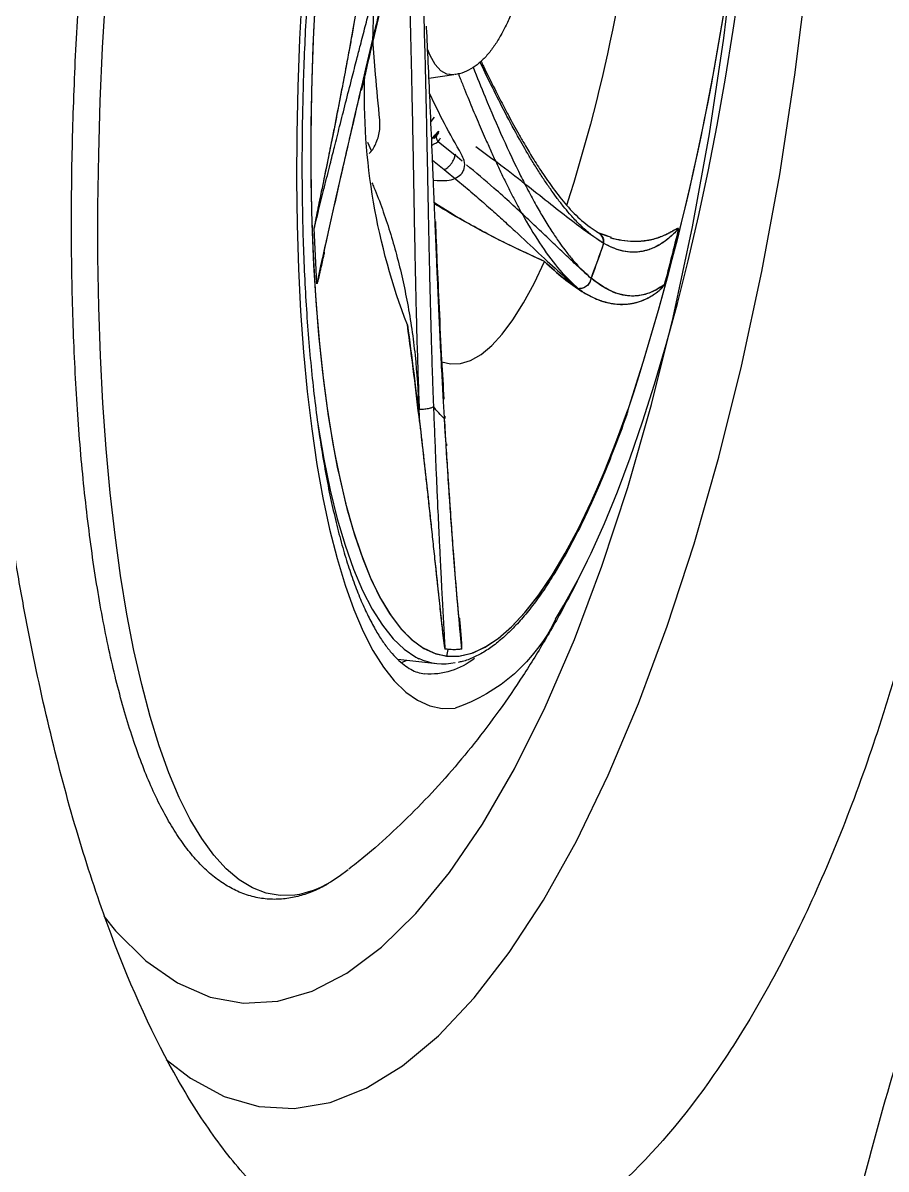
# Model space of a CAD drawing. Header units: inches. Extents: x 0 to 84, y -22 to 124.
# Drawn here: x 8.217 to 9.706, y 21.744 to 23.721 of the extents above; entities that cross this region are included whole.
import ezdxf

# ---------------------------------------------------------------- set-up
doc = ezdxf.new("R2010")
doc.units = ezdxf.units.IN
doc.header["$MEASUREMENT"] = 0
doc.layers.add('1', color=4, linetype='Continuous')
doc.layers.add('EXPORT', color=7, linetype='Continuous')
doc.layers.get('EXPORT').off()

# ---------------------------------------------------------------- blocks, each defined once
blk = doc.blocks.new('3.65 -1')
at = {"layer": '1', "color": 3, "linetype": 'Continuous', "lineweight": 25}
for p, q in [((0.3148, -0.4733), (0.3117, -0.4734)), ((0.4895, -0.4832), (0.503, -0.4914)), ((0.3579, -0.6189), (0.3685, -0.5768)), ((0.4337, -0.5932), (0.4423, -0.5883)), ((0.4722, -0.5929), (0.4649, -0.5974)), ((0.4649, -0.5974), (0.4571, -0.603)), ((0.4603, -0.6032), (0.4627, -0.602)), ((0.4613, -0.6026), (0.4705, -0.5964)), ((0.4627, -0.602), (0.4664, -0.599)), ((0.475, -0.6045), (0.4952, -0.636)), ((0.5081, -0.5983), (0.5221, -0.6199)), ((0.542, -0.6035), (0.542, -0.61)), ((0.9584, -0.625), (0.9379, -0.6219)), ((0.9611, -0.6256), (0.9379, -0.6221)), ((1.3707, -0.7003), (1.3707, -0.6324)), ((1.3707, -0.7003), (1.3707, -0.6324)), ((0.4952, -0.636), (0.493, -0.637)), ((0.5044, -0.6496), (0.4952, -0.636)), ((1.3707, -0.6472), (1.3756, -0.6392)), ((0.9446, -0.6673), (0.9481, -0.6679)), ((0.947, -0.6676), (0.9492, -0.6674)), ((0.9485, -0.6663), (0.9492, -0.6672)), ((0.992, -0.6756), (0.9953, -0.6761)), ((0.7052, -0.8792), (0.701, -0.8725)), ((0.7057, -0.8803), (0.701, -0.8727)), ((0.601, -0.8953), (0.6043, -0.9094)), ((0.601, -0.8956), (0.6044, -0.9099)), ((0.6043, -0.9094), (0.6065, -0.9184)), ((0.6044, -0.9099), (0.6066, -0.9192))]:
    blk.add_line(p, q, dxfattribs=at)
at = {"layer": '1', "linetype": 'Continuous', "lineweight": 25, "flags": 128}
for points in [[(1.794, -0.4997), (1.7975, -0.4751), (1.796, -0.4505), (1.7896, -0.4259), (1.7781, -0.4015), (1.7618, -0.3772), (1.7405, -0.3532), (1.7145, -0.3296), (1.6837, -0.3063), (1.6482, -0.2834), (1.6082, -0.2611), (1.5637, -0.2393), (1.5148, -0.2182), (1.4618, -0.1978), (1.4047, -0.1781), (1.3437, -0.1592), (1.2789, -0.1412), (1.2106, -0.1241), (1.1389, -0.1079), (1.0641, -0.0927), (0.9863, -0.0785), (0.9057, -0.0655), (0.8226, -0.0535), (0.7372, -0.0426), (0.6497, -0.033), (0.5604, -0.0245), (0.4695, -0.0173), (0.3773, -0.0113), (0.2839, -0.0066)], [(1.7407, -0.5869), (1.7539, -0.5727), (1.7652, -0.5586)]]:
    blk.add_lwpolyline(points, dxfattribs=at)
at = {"layer": '1', "color": 3, "linetype": 'Continuous', "lineweight": 25, "flags": 128}
for points in [[(0.2421, -0.3429), (0.3255, -0.3475), (0.4077, -0.3533), (0.4885, -0.3603), (0.5676, -0.3686), (0.6446, -0.378), (0.7195, -0.3885), (0.7918, -0.4002), (0.8614, -0.413), (0.928, -0.4267), (0.9914, -0.4415), (1.0514, -0.4571), (1.1077, -0.4737), (1.1603, -0.491), (1.2089, -0.5092), (1.2533, -0.528), (1.2934, -0.5475), (1.329, -0.5675), (1.3601, -0.588), (1.3866, -0.609), (1.4082, -0.6303), (1.4251, -0.652), (1.437, -0.6738), (1.4441, -0.6958), (1.4461, -0.7178), (1.4433, -0.7399), (1.4433, -0.7399)], [(0.2288, -0.3656), (0.31, -0.3701), (0.39, -0.3758), (0.4685, -0.3829), (0.5452, -0.3911), (0.6198, -0.4005), (0.6922, -0.4111), (0.7619, -0.4227), (0.8288, -0.4355), (0.8926, -0.4492), (0.953, -0.4639), (1.01, -0.4796), (1.0521, -0.4925)], [(0.2545, -0.3669), (0.3346, -0.3717), (0.4134, -0.3778), (0.4907, -0.3851), (0.5661, -0.3936), (0.6395, -0.4032), (0.7105, -0.414), (0.7788, -0.4258), (0.8444, -0.4387), (0.9068, -0.4525), (0.9659, -0.4673), (1.0215, -0.483), (1.0363, -0.4875)], [(0.9747, -0.4489), (0.9855, -0.4518), (1.0411, -0.4678), (1.093, -0.4846), (1.1408, -0.5022), (1.1845, -0.5205), (1.2239, -0.5394), (1.2589, -0.559), (1.2893, -0.579), (1.315, -0.5995), (1.3359, -0.6203), (1.352, -0.6414), (1.3631, -0.6627), (1.3653, -0.6685)], [(0.9747, -0.4489), (0.9855, -0.4518), (1.0411, -0.4678), (1.093, -0.4846), (1.1408, -0.5022), (1.1845, -0.5205), (1.2239, -0.5394), (1.2589, -0.559), (1.2893, -0.579), (1.315, -0.5995), (1.3359, -0.6203), (1.352, -0.6414), (1.3631, -0.6627), (1.3653, -0.6685)], [(1.0363, -0.4875), (1.0734, -0.4995), (1.1213, -0.5168), (1.1652, -0.5348), (1.2048, -0.5535), (1.2401, -0.5727), (1.2708, -0.5925), (1.297, -0.6127), (1.3184, -0.6332), (1.335, -0.6541), (1.3468, -0.6751), (1.3537, -0.6963), (1.3557, -0.7176)], [(1.0521, -0.4925), (1.0631, -0.4961), (1.1123, -0.5134), (1.1574, -0.5315), (1.1982, -0.5502), (1.2346, -0.5695), (1.2664, -0.5894), (1.2934, -0.6097), (1.3157, -0.6304), (1.3332, -0.6514), (1.3457, -0.6727), (1.3532, -0.6941), (1.3557, -0.7155)], [(0.3579, -0.6189), (0.3581, -0.618), (0.3581, -0.6069), (0.3531, -0.5958), (0.3434, -0.5849), (0.3289, -0.5744), (0.3185, -0.5686)], [(0.475, -0.6045), (0.4717, -0.6061), (0.4685, -0.6076)], [(0.8519, -0.6518), (0.854, -0.6672), (0.8516, -0.6843), (0.8443, -0.7012), (0.832, -0.718), (0.8148, -0.7345), (0.793, -0.7506), (0.7665, -0.7662), (0.7355, -0.7812), (0.7002, -0.7956), (0.6608, -0.8093)], [(0.8519, -0.6518), (0.854, -0.6672), (0.8516, -0.6843), (0.8443, -0.7012), (0.832, -0.718), (0.8148, -0.7345), (0.793, -0.7506), (0.7665, -0.7662), (0.7355, -0.7812), (0.7002, -0.7956), (0.6608, -0.8093)], [(1.3557, -0.7176), (1.3527, -0.7389), (1.3449, -0.7601), (1.3321, -0.7811), (1.3146, -0.8019), (1.2922, -0.8224), (1.2652, -0.8425), (1.2335, -0.8622), (1.1974, -0.8813), (1.157, -0.8998), (1.1123, -0.9177), (1.0635, -0.9348), (1.0109, -0.9512), (0.9546, -0.9667), (0.8993, -0.9803)], [(1.3557, -0.7155), (1.3532, -0.737), (1.3457, -0.7584), (1.3332, -0.7797), (1.3157, -0.8007), (1.2934, -0.8214), (1.2664, -0.8417), (1.2346, -0.8616), (1.1982, -0.8809), (1.1574, -0.8996), (1.1123, -0.9177), (1.0631, -0.935), (1.01, -0.9515), (0.953, -0.9671), (0.9034, -0.9794)], [(1.2717, -0.8955), (1.2464, -0.9072), (1.2014, -0.9259), (1.1522, -0.9439), (1.099, -0.9612), (1.042, -0.9776), (0.9815, -0.9931), (0.9175, -1.0077), (0.8504, -1.0213), (0.7804, -1.0339), (0.7077, -1.0454), (0.6325, -1.0557), (0.555, -1.065), (0.4757, -1.073), (0.3947, -1.0799), (0.3122, -1.0855), (0.2287, -1.0898), (0.1443, -1.0929), (0.0594, -1.0947), (0.0406, -1.095)]]:
    blk.add_lwpolyline(points, dxfattribs=at)
at = {"layer": '1', "color": 3, "linetype": 'Continuous', "lineweight": 25}
for centre, radius, start, end in [((0.1634, -3.752), 3.3786, 80.1433, 81.7764), ((0.1634, -3.7519), 3.3785, 80.1431, 81.7756), ((0.0045, -3.8065), 3.3472, 84.7339, 86.1251), ((0.2889, -1.5622), 1.0996, 62.5818, 85.5265), ((0.8317, -0.7519), 0.1447, 35.7058, 47.0132), ((1.2743, -0.7003), 0.0964, 341.046, 19.293), ((1.2671, -0.6762), 0.1235, 314.9201, 357.7746), ((1.2506, -0.7159), 0.0934, 344.9689, 2.8568), ((1.2525, -0.716), 0.0915, 0.0017, 2.9503), ((1.25, -0.7158), 0.094, 345.0028, 359.9047), ((1.2777, 1.1149), 1.8321, 272.0733, 272.4387), ((1.1728, -0.6141), 0.2983, 289.367, 335.0646), ((-0.0047, 1.9064), 2.8006, 268.0045, 281.643), ((0.2693, 0.6848), 1.6298, 282.37, 284.618), ((0.2693, 0.6846), 1.6298, 282.3702, 284.6182), ((-0.0119, 3.3639), 4.4387, 256.7037, 281.8458), ((-0.0126, 3.3615), 4.4364, 256.765, 281.9156), ((0.1178, 2.6247), 3.6867, 277.2024, 278.7427), ((0.1178, 2.6248), 3.6868, 277.2026, 278.7427)]:
    blk.add_arc(centre, radius, start, end, dxfattribs=at)
at = {"layer": '1', "linetype": 'Continuous', "lineweight": 25}
blk.add_arc((1.6307, -0.4562), 0.1691, 322.7427, 345.1038, dxfattribs=at)
for points, knots in [([(1.7676, -0.5554), (1.7688, -0.554), (1.7758, -0.5452), (1.7855, -0.5285), (1.7964, -0.5052), (1.8033, -0.481), (1.8065, -0.456), (1.8055, -0.4301), (1.8, -0.4044), (1.7902, -0.3793), (1.7767, -0.3552), (1.7592, -0.3316), (1.7378, -0.3085), (1.7126, -0.286), (1.6839, -0.2641), (1.6516, -0.2428), (1.6159, -0.2222), (1.5768, -0.2022), (1.5345, -0.1828), (1.4889, -0.164), (1.4401, -0.1459), (1.3883, -0.1284), (1.3336, -0.1116), (1.276, -0.0955), (1.2156, -0.0802), (1.1527, -0.0656), (1.0873, -0.0518), (1.0196, -0.0388), (0.9497, -0.0267), (0.8778, -0.0155), (0.8041, -0.0051), (0.7287, 0.0043), (0.652, 0.0128), (0.574, 0.0204), (0.4953, 0.0269), (0.4161, 0.0325), (0.3373, 0.0371), (0.2606, 0.0407), (0.1905, 0.0431), (0.1291, 0.0447), (0.0607, 0.0459), (0.0123, 0.0461), (-0.019, 0.0462)], [0, 0, 0, 0, 0.004903, 0.0291008, 0.0532003, 0.0773195, 0.1017391, 0.1269196, 0.1534297, 0.1782475, 0.2036878, 0.2296701, 0.2560048, 0.2825136, 0.3090857, 0.3356414, 0.3621761, 0.3886889, 0.4151814, 0.4416557, 0.468114, 0.4945582, 0.5209896, 0.5474086, 0.5738155, 0.6002095, 0.6265892, 0.6529525, 0.6792959, 0.7056148, 0.7319022, 0.7581479, 0.7843366, 0.8104443, 0.8364308, 0.8622237, 0.8876783, 0.9124552, 0.9355279, 0.9543553, 0.970543, 1, 1, 1, 1]), ([(1.1658, -0.9389), (1.1878, -0.9309), (1.2351, -0.9138), (1.3048, -0.884), (1.3741, -0.8511), (1.4388, -0.8165), (1.4998, -0.7801), (1.5578, -0.7416), (1.6132, -0.7008), (1.6659, -0.6575), (1.708, -0.6198), (1.7316, -0.5956), (1.7393, -0.5877)], [0, 0, 0, 0, 0.107428, 0.230782, 0.346072, 0.455197, 0.559789, 0.661119, 0.76013, 0.857504, 0.953713, 1, 1, 1, 1])]:
    blk.add_open_spline(points, degree=3, knots=knots, dxfattribs=at)
at = {"layer": '1', "color": 3, "linetype": 'Continuous', "lineweight": 25}
for points, knots in [([(-0.019, -0.3459), (0.0075, -0.346), (0.045, -0.3461), (0.1006, -0.3471), (0.1484, -0.3483), (0.2051, -0.3503), (0.2643, -0.3531), (0.3258, -0.3566), (0.3884, -0.361), (0.4516, -0.3662), (0.5147, -0.3723), (0.5774, -0.3792), (0.6392, -0.387), (0.6997, -0.3955), (0.7588, -0.4049), (0.8162, -0.4149), (0.8716, -0.4257), (0.9248, -0.4372), (0.9757, -0.4492), (1.024, -0.4618), (1.0697, -0.4749), (1.1125, -0.4885), (1.1524, -0.5025), (1.1893, -0.5167), (1.2231, -0.5312), (1.2537, -0.5459), (1.2811, -0.5606), (1.3052, -0.5753), (1.3262, -0.5898), (1.344, -0.604), (1.3587, -0.618), (1.3704, -0.6314), (1.3794, -0.6444), (1.3856, -0.6568), (1.3896, -0.6691), (1.3901, -0.677), (1.3904, -0.6812)], [0, 0, 0, 0, 0.035425, 0.05008, 0.074343, 0.099533, 0.126527, 0.154643, 0.183603, 0.213182, 0.243218, 0.273592, 0.304209, 0.334997, 0.365895, 0.396854, 0.427831, 0.458786, 0.489687, 0.5205, 0.551195, 0.581741, 0.612109, 0.64227, 0.672196, 0.701863, 0.73125, 0.760347, 0.789163, 0.817738, 0.846166, 0.874617, 0.903384, 0.933048, 0.964694, 1, 1, 1, 1]), ([(0.6466, -0.4081), (0.6348, -0.4097), (0.6103, -0.4131), (0.5729, -0.4181), (0.5371, -0.423), (0.5018, -0.4279), (0.4657, -0.4329), (0.4251, -0.4386), (0.3855, -0.4442), (0.3518, -0.449), (0.3214, -0.4534), (0.2918, -0.4578), (0.2604, -0.4624), (0.2405, -0.4654), (0.2307, -0.4669)], [0, 0, 0, 0, 0.077922, 0.161387, 0.250209, 0.3191, 0.402607, 0.50027, 0.605453, 0.688534, 0.750179, 0.834915, 0.918174, 1, 1, 1, 1]), ([(0.2342, -0.4411), (0.2478, -0.4403), (0.2779, -0.4386), (0.3202, -0.4357), (0.3614, -0.4326), (0.3933, -0.4301), (0.4236, -0.4276), (0.4496, -0.4254), (0.4763, -0.4231), (0.5022, -0.4208), (0.5274, -0.4185), (0.5497, -0.4165), (0.5683, -0.4148), (0.5833, -0.4134), (0.5989, -0.4119), (0.615, -0.4104), (0.6303, -0.4091), (0.6396, -0.4084), (0.6444, -0.4081), (0.6459, -0.4081), (0.6464, -0.4081), (0.6466, -0.4081), (0.6467, -0.4082)], [0, 0, 0, 0, 0.114041, 0.252205, 0.3313, 0.427284, 0.488869, 0.551032, 0.613779, 0.677115, 0.732309, 0.787917, 0.830125, 0.859175, 0.888974, 0.935242, 0.967506, 0.990143, 0.996617, 0.998673, 0.999422, 1, 1, 1, 1]), ([(0.2363, -0.441), (0.244, -0.4405), (0.26, -0.4396), (0.2861, -0.438), (0.3124, -0.4362), (0.3364, -0.4345), (0.3579, -0.4329), (0.3796, -0.4312), (0.4074, -0.429), (0.4434, -0.426), (0.4829, -0.4225), (0.5177, -0.4194), (0.5438, -0.417), (0.5642, -0.4151), (0.5819, -0.4135), (0.5996, -0.4118), (0.6163, -0.4103), (0.6312, -0.409), (0.6402, -0.4083), (0.6446, -0.4081), (0.6459, -0.4081), (0.6464, -0.4081), (0.6466, -0.4081), (0.6466, -0.4081)], [0, 0, 0, 0, 0.065167, 0.135869, 0.212272, 0.2742, 0.322003, 0.376226, 0.437003, 0.527469, 0.637487, 0.71773, 0.771009, 0.817748, 0.857831, 0.891158, 0.937764, 0.970339, 0.990891, 0.996828, 0.99874, 0.999446, 1, 1, 1, 1]), ([(0.7417, -0.4233), (0.7111, -0.4266), (0.6519, -0.4331), (0.5682, -0.4425), (0.4816, -0.4526), (0.3953, -0.4629), (0.3383, -0.4699), (0.3117, -0.4731)], [0, 0, 0, 0, 0.1983, 0.383977, 0.557019, 0.792773, 1, 1, 1, 1]), ([(0.7417, -0.4233), (0.7193, -0.4257), (0.6752, -0.4306), (0.6099, -0.4379), (0.5502, -0.4447), (0.4944, -0.4512), (0.4442, -0.4572), (0.3969, -0.4629), (0.3529, -0.4683), (0.3255, -0.4716), (0.3117, -0.4734)], [0, 0, 0, 0, 0.145408, 0.284998, 0.430831, 0.5467, 0.669364, 0.785052, 0.891131, 1, 1, 1, 1]), ([(0.7417, -0.4233), (0.7418, -0.4233), (0.7418, -0.4233), (0.7419, -0.4233), (0.742, -0.4234), (0.742, -0.4234), (0.7419, -0.4234), (0.7418, -0.4235), (0.7414, -0.4236), (0.7406, -0.4238), (0.7379, -0.4243), (0.7325, -0.425), (0.7254, -0.4259), (0.7178, -0.4268), (0.7105, -0.4277), (0.7029, -0.4285), (0.6946, -0.4294), (0.6888, -0.43), (0.6856, -0.4303), (0.6853, -0.4304)], [0, 0, 0, 0, 0.002176, 0.004072, 0.005842, 0.007668, 0.00972, 0.01212, 0.018229, 0.036558, 0.063663, 0.165576, 0.320016, 0.438178, 0.559502, 0.696062, 0.834953, 0.985188, 1, 1, 1, 1]), ([(0.7417, -0.4233), (0.7418, -0.4233), (0.7419, -0.4233), (0.7419, -0.4233), (0.742, -0.4234), (0.742, -0.4234), (0.7419, -0.4234), (0.7418, -0.4235), (0.7414, -0.4236), (0.7394, -0.4241), (0.7359, -0.4246), (0.7312, -0.4252), (0.7265, -0.4258), (0.721, -0.4265), (0.7131, -0.4274), (0.7025, -0.4286), (0.693, -0.4296), (0.6873, -0.4302), (0.6863, -0.4303)], [0, 0, 0, 0, 0.0031969, 0.0045934, 0.0059336, 0.0072866, 0.0087217, 0.0120459, 0.02141, 0.0351547, 0.1377387, 0.2054877, 0.2882871, 0.3861134, 0.4989225, 0.7023542, 0.9433178, 1, 1, 1, 1]), ([(0.3117, -0.4734), (0.3016, -0.4746), (0.279, -0.4774), (0.2432, -0.482), (0.2066, -0.487), (0.1748, -0.4914), (0.1486, -0.4951), (0.1266, -0.4982), (0.1055, -0.5013), (0.0904, -0.5035), (0.0822, -0.5047), (0.0806, -0.5049)], [0, 0, 0, 0, 0.112489, 0.25159, 0.417176, 0.559271, 0.661705, 0.770651, 0.86799, 0.973449, 1, 1, 1, 1]), ([(0.0847, -0.5047), (0.097, -0.5029), (0.1245, -0.4989), (0.1748, -0.4918), (0.2381, -0.4831), (0.2885, -0.4768), (0.3151, -0.4735)], [0, 0, 0, 0, 0.191915, 0.428138, 0.697519, 1, 1, 1, 1]), ([(0.3125, -0.4738), (0.3272, -0.472), (0.3561, -0.4685), (0.3868, -0.4648), (0.4019, -0.463)], [0, 0, 0, 0, 0.508956, 1, 1, 1, 1]), ([(0.4495, -0.5004), (0.4235, -0.4949), (0.3777, -0.4853), (0.3327, -0.4768), (0.3132, -0.4731)], [0, 0, 0, 0, 0.567497, 1, 1, 1, 1]), ([(0.5084, -0.4882), (0.508, -0.4886), (0.5025, -0.4937), (0.4876, -0.4993), (0.4677, -0.5031), (0.4548, -0.5012), (0.4495, -0.5004)], [0, 0, 0, 0, 0.0265, 0.365438, 0.738679, 1, 1, 1, 1]), ([(0.5581, -0.4984), (0.5607, -0.4999), (0.5747, -0.5081), (0.6015, -0.5216), (0.6385, -0.5388), (0.6904, -0.5601), (0.7595, -0.5836), (0.8475, -0.6066), (0.9073, -0.6167), (0.9379, -0.6219)], [0, 0, 0, 0, 0.022366, 0.122449, 0.223456, 0.325708, 0.537397, 0.762634, 1, 1, 1, 1]), ([(0.243, -0.5297), (0.2483, -0.5304), (0.2614, -0.5322), (0.2825, -0.535), (0.3062, -0.5382), (0.3297, -0.5413), (0.3529, -0.5444), (0.3761, -0.5475), (0.4019, -0.5508), (0.4307, -0.5546), (0.4624, -0.5587), (0.4944, -0.5628), (0.5264, -0.5669), (0.5586, -0.571), (0.5909, -0.5751), (0.6469, -0.5823), (0.7274, -0.5927), (0.8331, -0.6069), (0.9026, -0.617), (0.9379, -0.6221)], [0, 0, 0, 0, 0.023618, 0.058963, 0.093864, 0.128331, 0.162378, 0.196017, 0.229259, 0.274874, 0.320472, 0.366073, 0.4117, 0.457379, 0.50314, 0.549015, 0.694913, 0.844681, 1, 1, 1, 1]), ([(0.2548, -0.5552), (0.2771, -0.5582), (0.3319, -0.5658), (0.4217, -0.5777), (0.5036, -0.5884), (0.5679, -0.5967), (0.6126, -0.6025), (0.6588, -0.6085), (0.7029, -0.6143), (0.7437, -0.6197), (0.7831, -0.6251), (0.8232, -0.6306), (0.864, -0.6363), (0.8998, -0.6415), (0.921, -0.6447), (0.9303, -0.646)], [0, 0, 0, 0, 0.102879, 0.252471, 0.402022, 0.464249, 0.534193, 0.597201, 0.665689, 0.72661, 0.775762, 0.839106, 0.903831, 0.957397, 1, 1, 1, 1]), ([(0.6129, -0.6142), (0.6045, -0.6129), (0.5845, -0.6099), (0.554, -0.6053), (0.5223, -0.6005), (0.4766, -0.5936), (0.4191, -0.5847), (0.3514, -0.5742), (0.3058, -0.567), (0.2826, -0.5633), (0.2792, -0.5627)], [0, 0, 0, 0, 0.074944, 0.1776, 0.271689, 0.357359, 0.585203, 0.78707, 0.968726, 1, 1, 1, 1]), ([(0.4928, -0.6469), (0.4764, -0.6351), (0.4452, -0.6126), (0.4106, -0.5909), (0.3942, -0.5807)], [0, 0, 0, 0, 0.524237, 1, 1, 1, 1]), ([(0.7952, -0.586), (0.8223, -0.5928), (0.8773, -0.6064), (0.9311, -0.6187), (0.9584, -0.625)], [0, 0, 0, 0, 0.492761, 1, 1, 1, 1]), ([(0.9611, -0.6256), (0.9339, -0.6194), (0.8792, -0.6069), (0.8233, -0.593), (0.7952, -0.586)], [0, 0, 0, 0, 0.497969, 1, 1, 1, 1]), ([(0.4571, -0.603), (0.4581, -0.6031), (0.46, -0.6032), (0.4618, -0.6024), (0.4627, -0.602)], [0, 0, 0, 0, 0.499999, 1, 1, 1, 1]), ([(0.475, -0.6045), (0.474, -0.6037), (0.4722, -0.6021), (0.469, -0.6009), (0.4656, -0.6007), (0.4637, -0.6016), (0.4627, -0.602)], [0, 0, 0, 0, 0.249999, 0.500001, 0.750001, 1, 1, 1, 1]), ([(0.4704, -0.5964), (0.4703, -0.5965), (0.4695, -0.597), (0.4676, -0.5975), (0.4658, -0.5975), (0.4649, -0.5974)], [0, 0, 0, 0, 0.058728, 0.529366, 1, 1, 1, 1]), ([(0.4823, -0.5944), (0.4812, -0.5961), (0.4785, -0.6006), (0.4763, -0.603), (0.475, -0.6045)], [0, 0, 0, 0, 0.389154, 1, 1, 1, 1]), ([(0.542, -0.61), (0.5416, -0.6158), (0.5409, -0.6273), (0.5355, -0.641), (0.5273, -0.6508), (0.516, -0.6553), (0.5039, -0.6539), (0.496, -0.6489), (0.4928, -0.6469)], [0, 0, 0, 0, 0.15744, 0.31461, 0.478921, 0.660342, 0.860124, 1, 1, 1, 1]), ([(0.6608, -0.8093), (0.6454, -0.7634), (0.6229, -0.6965), (0.591, -0.6302), (0.581, -0.6094)], [0, 0, 0, 0, 0.6861974, 1, 1, 1, 1]), ([(0.6608, -0.8093), (0.6552, -0.7921), (0.6444, -0.7596), (0.6272, -0.7138), (0.6092, -0.6694), (0.5946, -0.6353), (0.5848, -0.6146), (0.5825, -0.6096)], [0, 0, 0, 0, 0.258481, 0.487172, 0.686619, 0.925454, 1, 1, 1, 1]), ([(-0.019, -0.7368), (-0.0054, -0.7367), (0.0136, -0.7365), (0.0414, -0.7354), (0.0647, -0.7342), (0.0918, -0.7321), (0.1192, -0.7294), (0.1468, -0.7258), (0.1737, -0.7216), (0.1996, -0.7166), (0.2242, -0.7109), (0.2472, -0.7044), (0.2685, -0.6973), (0.2881, -0.6892), (0.306, -0.6801), (0.322, -0.6696), (0.3359, -0.6577), (0.347, -0.644), (0.3544, -0.6313), (0.3564, -0.6227), (0.3571, -0.6198)], [0, 0, 0, 0, 0.076704, 0.107452, 0.158267, 0.210495, 0.266004, 0.323334, 0.381922, 0.441336, 0.501312, 0.561711, 0.622518, 0.683839, 0.745872, 0.808553, 0.869019, 0.923929, 0.974299, 1, 1, 1, 1]), ([(0.3553, -0.6264), (0.3578, -0.6278), (0.3663, -0.6322), (0.3804, -0.6398), (0.3974, -0.649), (0.414, -0.6581), (0.4301, -0.6671), (0.4457, -0.6759), (0.4627, -0.6857), (0.4812, -0.6965), (0.5008, -0.7083), (0.5199, -0.72), (0.5382, -0.7316), (0.5559, -0.7432), (0.5729, -0.7547), (0.6009, -0.7744), (0.6368, -0.8023), (0.6754, -0.838), (0.6924, -0.861), (0.701, -0.8727)], [0, 0, 0, 0, 0.015125, 0.050778, 0.085982, 0.120749, 0.155092, 0.189023, 0.222554, 0.268567, 0.314561, 0.360558, 0.406582, 0.452659, 0.498819, 0.545092, 0.69226, 0.84333, 1, 1, 1, 1]), ([(0.5221, -0.6199), (0.5216, -0.6208), (0.5204, -0.6227), (0.5178, -0.6257), (0.5144, -0.6287), (0.5104, -0.6314), (0.5062, -0.6336), (0.502, -0.6352), (0.4983, -0.636), (0.4962, -0.636), (0.4952, -0.636)], [0, 0, 0, 0, 0.113299, 0.236063, 0.36606, 0.5, 0.633942, 0.763938, 0.886701, 1, 1, 1, 1]), ([(0.5221, -0.6199), (0.5284, -0.6297), (0.541, -0.6493), (0.5598, -0.6771), (0.5783, -0.7037), (0.5965, -0.729), (0.6204, -0.7617), (0.6489, -0.7997), (0.6793, -0.8405), (0.6936, -0.8616), (0.701, -0.8725)], [0, 0, 0, 0, 0.084281, 0.168842, 0.25393, 0.339803, 0.426735, 0.606708, 0.798198, 1, 1, 1, 1]), ([(0.6128, -0.6146), (0.6353, -0.618), (0.6846, -0.6255), (0.7637, -0.6377), (0.8428, -0.6502), (0.8936, -0.6588), (0.9156, -0.6625)], [0, 0, 0, 0, 0.219026, 0.478537, 0.77446, 1, 1, 1, 1]), ([(0.9492, -0.6674), (0.9371, -0.6654), (0.9102, -0.6608), (0.8648, -0.6533), (0.8154, -0.6454), (0.7696, -0.6382), (0.7298, -0.632), (0.6949, -0.6267), (0.6595, -0.6213), (0.6326, -0.6172), (0.6168, -0.6148), (0.6129, -0.6142)], [0, 0, 0, 0, 0.111662, 0.24974, 0.414109, 0.555159, 0.65684, 0.764985, 0.861608, 0.966292, 1, 1, 1, 1]), ([(0.9303, -0.646), (0.9311, -0.6453), (0.9323, -0.6441), (0.934, -0.6407), (0.9352, -0.6375), (0.9362, -0.6338), (0.9373, -0.6286), (0.9377, -0.6247), (0.9379, -0.6221)], [0, 0, 0, 0, 0.234643, 0.362491, 0.494052, 0.626491, 0.756855, 1, 1, 1, 1]), ([(0.9584, -0.625), (0.9821, -0.6303), (1.0325, -0.6417), (1.0862, -0.6536), (1.1218, -0.6614), (1.1378, -0.665), (1.154, -0.6685), (1.1703, -0.6721), (1.1868, -0.6757), (1.2035, -0.6794), (1.2203, -0.6831), (1.2384, -0.687), (1.257, -0.6911), (1.2754, -0.6951), (1.2918, -0.6988), (1.3077, -0.7023), (1.3219, -0.7055), (1.3335, -0.7082), (1.3401, -0.7099), (1.343, -0.7108), (1.3437, -0.7111), (1.3439, -0.7112), (1.3439, -0.7113), (1.3439, -0.7113)], [0, 0, 0, 0, 0.163858, 0.349567, 0.388728, 0.428787, 0.469751, 0.511629, 0.554428, 0.598156, 0.642821, 0.688429, 0.744127, 0.795405, 0.842207, 0.884487, 0.933024, 0.967922, 0.990247, 0.996641, 0.998677, 0.999422, 1, 1, 1, 1]), ([(0.9611, -0.6256), (0.9688, -0.6273), (0.9848, -0.631), (1.0093, -0.6365), (1.0356, -0.6423), (1.0639, -0.6486), (1.0947, -0.6555), (1.1224, -0.6615), (1.145, -0.6665), (1.1623, -0.6703), (1.1789, -0.674), (1.196, -0.6777), (1.2136, -0.6816), (1.2338, -0.686), (1.2552, -0.6907), (1.2764, -0.6953), (1.2939, -0.6992), (1.3097, -0.7027), (1.3233, -0.7058), (1.3343, -0.7084), (1.3404, -0.71), (1.3431, -0.7108), (1.3437, -0.7111), (1.3439, -0.7112), (1.3439, -0.7113), (1.3439, -0.7113)], [0, 0, 0, 0, 0.053789, 0.111121, 0.172085, 0.240183, 0.315437, 0.397753, 0.446472, 0.487606, 0.530568, 0.575389, 0.6221, 0.670733, 0.73917, 0.798545, 0.848651, 0.889315, 0.936858, 0.97, 0.990801, 0.9968, 0.998729, 0.999441, 1, 1, 1, 1]), ([(0.3411, -0.6505), (0.3574, -0.6591), (0.3982, -0.6808), (0.4578, -0.7148), (0.5074, -0.7451), (0.5428, -0.7683), (0.5658, -0.7842), (0.5879, -0.8005), (0.6074, -0.8158), (0.6239, -0.8298), (0.6386, -0.8432), (0.6522, -0.8567), (0.6643, -0.8704), (0.6737, -0.8823), (0.6785, -0.8893), (0.6806, -0.8925)], [0, 0, 0, 0, 0.09998, 0.250056, 0.40009, 0.462518, 0.532689, 0.5959, 0.664609, 0.725727, 0.775038, 0.838587, 0.90352, 0.95726, 1, 1, 1, 1]), ([(0.9303, -0.646), (0.9452, -0.6483), (0.9754, -0.6528), (1.0175, -0.6591), (1.058, -0.6653), (1.1013, -0.672), (1.1438, -0.6786), (1.1829, -0.6849), (1.2128, -0.6897), (1.2396, -0.694), (1.266, -0.6983), (1.2928, -0.7028), (1.3191, -0.7071), (1.3358, -0.7099), (1.3439, -0.7113)], [0, 0, 0, 0, 0.097857, 0.198476, 0.28281, 0.373965, 0.49978, 0.585072, 0.659438, 0.722563, 0.788513, 0.863001, 0.933535, 1, 1, 1, 1]), ([(0.3291, -0.6629), (0.3319, -0.6647), (0.3477, -0.6743), (0.3715, -0.6897), (0.398, -0.7071), (0.4171, -0.7201), (0.4326, -0.7309), (0.4477, -0.7416), (0.4656, -0.7546), (0.4863, -0.7703), (0.5104, -0.7898), (0.5361, -0.8122), (0.5621, -0.8381), (0.5862, -0.867), (0.596, -0.8861), (0.6013, -0.8963)], [0, 0, 0, 0, 0.019877, 0.11059, 0.178738, 0.224496, 0.263662, 0.306638, 0.353421, 0.421705, 0.499622, 0.596139, 0.711785, 0.846442, 1, 1, 1, 1]), ([(0.6185, -0.9074), (0.6165, -0.9032), (0.6122, -0.894), (0.6025, -0.8782), (0.5898, -0.861), (0.5758, -0.8449), (0.5622, -0.8308), (0.5492, -0.8183), (0.535, -0.8055), (0.52, -0.7926), (0.5038, -0.7794), (0.4873, -0.7666), (0.4713, -0.7547), (0.4473, -0.7373), (0.4151, -0.7151), (0.3739, -0.6883), (0.3462, -0.6707), (0.3318, -0.662), (0.3308, -0.6614)], [0, 0, 0, 0, 0.056902, 0.127265, 0.211025, 0.282903, 0.334719, 0.389828, 0.439066, 0.492412, 0.54702, 0.598291, 0.645283, 0.68807, 0.801865, 0.902686, 0.993413, 1, 1, 1, 1]), ([(0.6185, -0.9072), (0.6138, -0.8979), (0.6046, -0.8796), (0.5837, -0.8447), (0.5594, -0.8058), (0.5313, -0.761), (0.5036, -0.7163), (0.4849, -0.6834), (0.4772, -0.67)], [0, 0, 0, 0, 0.1835091, 0.3610108, 0.5330775, 0.6988179, 0.876722, 1, 1, 1, 1]), ([(0.6806, -0.8922), (0.676, -0.8856), (0.6668, -0.8727), (0.6497, -0.8498), (0.631, -0.8253), (0.611, -0.7992), (0.583, -0.7621), (0.549, -0.7167), (0.5212, -0.6749), (0.5095, -0.6573)], [0, 0, 0, 0, 0.133746, 0.261359, 0.383163, 0.499459, 0.610521, 0.836444, 1, 1, 1, 1]), ([(1.3408, -0.7402), (1.3184, -0.7356), (1.2749, -0.7267), (1.2063, -0.7134), (1.1291, -0.6989), (1.0444, -0.6837), (0.9795, -0.6725), (0.9492, -0.6672)], [0, 0, 0, 0, 0.1983, 0.383977, 0.557019, 0.792773, 1, 1, 1, 1]), ([(1.3408, -0.7402), (1.3244, -0.7368), (1.2922, -0.7303), (1.2404, -0.7201), (1.19, -0.7104), (1.1397, -0.7011), (1.0918, -0.6924), (1.0438, -0.6838), (0.9966, -0.6756), (0.9651, -0.6702), (0.9492, -0.6674)], [0, 0, 0, 0, 0.145983, 0.285983, 0.431895, 0.548015, 0.670479, 0.786039, 0.891617, 1, 1, 1, 1]), ([(1.3408, -0.7402), (1.3408, -0.7402), (1.3408, -0.7402), (1.3407, -0.7402), (1.3407, -0.7403), (1.3406, -0.7403), (1.3404, -0.7403), (1.3401, -0.7403), (1.3395, -0.7403), (1.3369, -0.74), (1.3331, -0.7394), (1.3279, -0.7385), (1.3224, -0.7375), (1.316, -0.7363), (1.3094, -0.735), (1.3028, -0.7337), (1.2965, -0.7324), (1.2914, -0.7314), (1.2884, -0.7307), (1.2875, -0.7306)], [0, 0, 0, 0, 0.002928, 0.004204, 0.005445, 0.006732, 0.008134, 0.011492, 0.021206, 0.03553, 0.141976, 0.225244, 0.328543, 0.451796, 0.594889, 0.707229, 0.826925, 0.953926, 1, 1, 1, 1]), ([(1.3408, -0.7402), (1.3408, -0.7402), (1.3408, -0.7402), (1.3408, -0.7402), (1.3407, -0.7402), (1.3406, -0.7403), (1.3405, -0.7403), (1.3404, -0.7403), (1.3399, -0.7403), (1.3392, -0.7402), (1.3359, -0.7399), (1.3316, -0.7392), (1.3255, -0.7381), (1.3195, -0.737), (1.3124, -0.7356), (1.3025, -0.7337), (1.2947, -0.732), (1.2898, -0.731)], [0, 0, 0, 0, 0.001848, 0.003483, 0.00499, 0.006477, 0.008057, 0.009821, 0.014158, 0.026917, 0.045787, 0.185514, 0.282268, 0.401398, 0.54281, 0.706373, 1, 1, 1, 1]), ([(0.9025, -0.9802), (0.9042, -0.9799), (0.9233, -0.9756), (0.9576, -0.9669), (1.0052, -0.954), (1.05, -0.9405), (1.0921, -0.9265), (1.1315, -0.9119), (1.168, -0.8969), (1.2015, -0.8815), (1.2321, -0.8657), (1.2598, -0.8495), (1.2844, -0.8329), (1.3061, -0.816), (1.3248, -0.7986), (1.3406, -0.7808), (1.3531, -0.7623), (1.3611, -0.7475), (1.3636, -0.7386), (1.3643, -0.7363)], [0, 0, 0, 0, 0.0064375, 0.072451, 0.138374, 0.2041601, 0.2697682, 0.3351624, 0.4003134, 0.4651986, 0.5298058, 0.5941357, 0.6582075, 0.7220646, 0.7857728, 0.8493908, 0.9130472, 0.9769745, 1, 1, 1, 1]), ([(0.9075, -0.9791), (0.9075, -0.9791), (0.9249, -0.9752), (0.9576, -0.9669), (1.0052, -0.954), (1.05, -0.9405), (1.0921, -0.9265), (1.1315, -0.9119), (1.168, -0.8969), (1.2015, -0.8815), (1.2321, -0.8657), (1.2598, -0.8495), (1.2844, -0.8329), (1.3061, -0.816), (1.3248, -0.7986), (1.3406, -0.7808), (1.3531, -0.7623), (1.3611, -0.7475), (1.3636, -0.7386), (1.3643, -0.7363)], [0, 0, 0, 0, 0.00005, 0.066488, 0.132835, 0.199044, 0.265074, 0.330888, 0.396458, 0.461761, 0.526783, 0.591527, 0.65601, 0.720278, 0.784396, 0.848423, 0.912488, 0.976826, 1, 1, 1, 1]), ([(0.6608, -0.8093), (0.6697, -0.8214), (0.6878, -0.846), (0.6993, -0.868), (0.7052, -0.8792)], [0, 0, 0, 0, 0.492781, 1, 1, 1, 1]), ([(0.7057, -0.8803), (0.6999, -0.8692), (0.6883, -0.8468), (0.67, -0.8218), (0.6608, -0.8093)], [0, 0, 0, 0, 0.497968, 1, 1, 1, 1]), ([(0.7052, -0.8792), (0.709, -0.8882), (0.7173, -0.9079), (0.7213, -0.9354), (0.7195, -0.9545), (0.7168, -0.9654), (0.7157, -0.969), (0.7145, -0.9726), (0.7131, -0.9762), (0.7115, -0.9798), (0.7092, -0.9846), (0.706, -0.9903), (0.7018, -0.9966), (0.6977, -1.002), (0.6933, -1.0071), (0.6888, -1.0117), (0.6844, -1.0154), (0.6814, -1.0177), (0.6795, -1.0187), (0.6788, -1.019), (0.6784, -1.0191), (0.6783, -1.0191), (0.6782, -1.0191)], [0, 0, 0, 0, 0.1557294, 0.3393013, 0.5252982, 0.5514284, 0.5779765, 0.6049458, 0.6323388, 0.6601585, 0.6884077, 0.746188, 0.7982345, 0.8444556, 0.8847724, 0.9334498, 0.96796, 0.9902731, 0.9966567, 0.9986865, 0.9994265, 1, 1, 1, 1]), ([(0.7057, -0.8803), (0.7071, -0.8835), (0.7101, -0.8901), (0.7138, -0.9001), (0.7169, -0.9106), (0.7191, -0.9216), (0.7204, -0.933), (0.7204, -0.9429), (0.7197, -0.9509), (0.7188, -0.9571), (0.7175, -0.963), (0.7158, -0.9691), (0.7136, -0.9752), (0.7105, -0.9822), (0.7066, -0.9895), (0.7019, -0.9966), (0.6974, -1.0024), (0.6928, -1.0076), (0.6884, -1.0121), (0.6842, -1.0157), (0.6813, -1.0178), (0.6795, -1.0187), (0.6787, -1.019), (0.6784, -1.0191), (0.6783, -1.0191), (0.6782, -1.0191)], [0, 0, 0, 0, 0.054642, 0.113859, 0.177765, 0.246485, 0.320155, 0.398922, 0.446438, 0.487571, 0.530535, 0.575359, 0.622076, 0.670716, 0.739156, 0.798534, 0.848643, 0.889309, 0.936854, 0.969999, 0.9908, 0.996799, 0.998729, 0.999441, 1, 1, 1, 1]), ([(0.6806, -0.8922), (0.6819, -0.8922), (0.6845, -0.892), (0.6883, -0.8908), (0.692, -0.8888), (0.6952, -0.8861), (0.6978, -0.8829), (0.7003, -0.8784), (0.7007, -0.8748), (0.701, -0.8725)], [0, 0, 0, 0, 0.12141, 0.249103, 0.380727, 0.513444, 0.644273, 0.770475, 1, 1, 1, 1]), ([(0.6806, -0.8925), (0.6831, -0.8922), (0.6869, -0.8917), (0.6915, -0.8893), (0.6948, -0.8867), (0.6975, -0.8836), (0.7002, -0.879), (0.7007, -0.8752), (0.701, -0.8727)], [0, 0, 0, 0, 0.234644, 0.362491, 0.494053, 0.626492, 0.756856, 1, 1, 1, 1]), ([(0.58, -1.0329), (0.5882, -1.0262), (0.604, -1.0132), (0.6191, -0.9919), (0.6285, -0.9673), (0.6301, -0.9396), (0.6222, -0.9175), (0.6185, -0.9072)], [0, 0, 0, 0, 0.1983, 0.383977, 0.557019, 0.792773, 1, 1, 1, 1]), ([(0.5801, -1.0329), (0.5862, -1.028), (0.5981, -1.0185), (0.6118, -1.0026), (0.6212, -0.9869), (0.6268, -0.9709), (0.629, -0.9553), (0.6282, -0.9395), (0.6249, -0.9237), (0.6206, -0.9129), (0.6185, -0.9074)], [0, 0, 0, 0, 0.145417, 0.285013, 0.430847, 0.54672, 0.669381, 0.785067, 0.891138, 1, 1, 1, 1]), ([(0.6185, -0.9072), (0.6161, -0.9069), (0.6111, -0.9063), (0.6047, -0.9023), (0.6024, -0.898), (0.6012, -0.8959)], [0, 0, 0, 0, 0.322542, 0.667319, 1, 1, 1, 1]), ([(0.6013, -0.8963), (0.6025, -0.8983), (0.6048, -0.9026), (0.6112, -0.9066), (0.6161, -0.9071), (0.6185, -0.9074)], [0, 0, 0, 0, 0.333989, 0.679474, 1, 1, 1, 1]), ([(0.6782, -1.0191), (0.685, -1.0104), (0.6987, -0.9929), (0.7056, -0.9624), (0.7017, -0.9293), (0.6877, -0.9046), (0.6806, -0.8922)], [0, 0, 0, 0, 0.25023, 0.500302, 0.750202, 1, 1, 1, 1]), ([(0.6782, -1.0191), (0.6805, -1.0165), (0.6853, -1.011), (0.6915, -1.002), (0.6963, -0.9931), (0.7, -0.9838), (0.7027, -0.9738), (0.7041, -0.9624), (0.7037, -0.9509), (0.7022, -0.9407), (0.6999, -0.9319), (0.6969, -0.9231), (0.6927, -0.9134), (0.6873, -0.903), (0.6829, -0.8959), (0.6806, -0.8925)], [0, 0, 0, 0, 0.07794, 0.161392, 0.250171, 0.318209, 0.401717, 0.500208, 0.593768, 0.669368, 0.727504, 0.786962, 0.859456, 0.930456, 1, 1, 1, 1]), ([(0.5801, -1.0329), (0.58, -1.0329), (0.5799, -1.0329), (0.5798, -1.0329), (0.5797, -1.0329), (0.5796, -1.0329), (0.5794, -1.0328), (0.5793, -1.0327), (0.579, -1.0323), (0.5793, -1.0315), (0.5799, -1.0304), (0.5806, -1.0293), (0.5816, -1.0278), (0.5829, -1.026), (0.5845, -1.0237), (0.5865, -1.021), (0.5886, -1.0178), (0.591, -1.0142), (0.5934, -1.0102), (0.5958, -1.0061), (0.5979, -1.0019), (0.5997, -0.9979), (0.6016, -0.9936), (0.6033, -0.9891), (0.6049, -0.9842), (0.6067, -0.9775), (0.6092, -0.9658), (0.6106, -0.9489), (0.6101, -0.9322), (0.6086, -0.9222), (0.6081, -0.9192)], [0, 0, 0, 0, 0.000463, 0.000859, 0.001052, 0.001251, 0.001699, 0.002919, 0.004693, 0.017961, 0.028507, 0.041846, 0.057975, 0.076887, 0.102417, 0.131922, 0.165371, 0.20273, 0.243959, 0.289014, 0.325706, 0.36408, 0.404118, 0.4458, 0.489108, 0.534021, 0.620748, 0.789462, 0.937272, 1, 1, 1, 1]), ([(0.58, -1.0329), (0.58, -1.0329), (0.5799, -1.0329), (0.5798, -1.0329), (0.5797, -1.0329), (0.5796, -1.0329), (0.5795, -1.0329), (0.5794, -1.0328), (0.5793, -1.0328), (0.5791, -1.0326), (0.5791, -1.0319), (0.5798, -1.0306), (0.581, -1.0287), (0.5827, -1.0263), (0.5847, -1.0236), (0.5868, -1.0206), (0.589, -1.0174), (0.5915, -1.0136), (0.5941, -1.0092), (0.5964, -1.005), (0.5985, -1.0009), (0.6002, -0.997), (0.602, -0.9927), (0.6038, -0.9878), (0.6055, -0.9823), (0.6075, -0.9748), (0.6098, -0.962), (0.6107, -0.9446), (0.6098, -0.9288), (0.6084, -0.9203), (0.6081, -0.9184)], [0, 0, 0, 0, 0.000316, 0.000595, 0.000852, 0.001109, 0.001386, 0.0017, 0.00248, 0.004791, 0.008209, 0.0254, 0.047343, 0.073312, 0.105462, 0.134567, 0.168688, 0.207791, 0.251837, 0.30078, 0.333083, 0.369387, 0.409661, 0.45387, 0.501976, 0.553934, 0.649014, 0.822485, 0.960465, 1, 1, 1, 1])]:
    blk.add_open_spline(points, degree=3, knots=knots, dxfattribs=at)
blk = doc.blocks.new('2026 RELAY')
at = {"color": 8, "linetype": 'Continuous', "lineweight": 25, "flags": 128}
for points in [[(8.464, 21.4329), (8.5058, 21.4008), (8.564, 21.3695), (8.6238, 21.352), (8.6848, 21.3486), (8.7468, 21.3592), (8.8092, 21.3838), (8.8717, 21.4222), (8.9339, 21.4742), (8.9954, 21.5394), (9.0559, 21.6175), (9.1148, 21.7079), (9.1719, 21.81), (9.2268, 21.9233), (9.2792, 22.047), (9.3287, 22.1803), (9.375, 22.3224), (9.4178, 22.4723), (9.4568, 22.6292), (9.4918, 22.792), (9.5227, 22.9598), (9.549, 23.1314), (9.5708, 23.3057)], [(8.3562, 21.6801), (8.3767, 21.6553), (8.429, 21.6036), (8.4835, 21.5654), (8.5398, 21.5409), (8.5976, 21.5303), (8.6565, 21.5337), (8.7161, 21.551), (8.7759, 21.5821), (8.8356, 21.6268), (8.8947, 21.6849), (8.9529, 21.7558), (9.0098, 21.8392), (9.0649, 21.9344), (9.1178, 22.0408), (9.1683, 22.1577), (9.216, 22.2843), (9.2605, 22.4197), (9.3016, 22.5629), (9.3389, 22.7131), (9.3723, 22.8692), (9.4014, 23.03), (9.4261, 23.1946), (9.4462, 23.3618)]]:
    blk.add_lwpolyline(points, dxfattribs=at)
at = {"layer": '1', "color": 3, "linetype": 'Continuous', "lineweight": 25}
for points, knots in [([(9.8844, 23.1857), (9.8811, 23.0403), (9.871, 22.8968), (9.8502, 22.72), (9.8456, 22.6846), (9.8357, 22.6149), (9.8303, 22.5804), (9.8132, 22.4783), (9.8004, 22.4119), (9.7719, 22.2824), (9.7563, 22.2192), (9.7309, 22.1269), (9.722, 22.0965), (9.7037, 22.0366), (9.6943, 22.0071), (9.6458, 21.8632), (9.603, 21.7581), (9.5338, 21.6149), (9.5098, 21.5696), (9.4602, 21.4838), (9.4349, 21.444), (9.3579, 21.3333), (9.3049, 21.2712), (9.237, 21.2081), (9.2233, 21.1962), (9.1959, 21.1738), (9.1821, 21.1634), (9.1408, 21.1347), (9.1133, 21.1187), (9.0313, 21.0802), (8.9769, 21.0669), (8.9094, 21.0661), (8.8959, 21.0667), (8.8691, 21.0696), (8.8559, 21.0718), (8.8164, 21.0809), (8.7905, 21.0901), (8.7144, 21.1269), (8.6654, 21.1637), (8.6064, 21.2258), (8.5946, 21.239), (8.5716, 21.2669), (8.5603, 21.2816), (8.527, 21.3277), (8.5055, 21.3612), (8.4432, 21.4702), (8.4046, 21.5539), (8.3598, 21.6734), (8.3511, 21.6979), (8.3341, 21.7481), (8.3259, 21.7737), (8.3018, 21.8521), (8.2867, 21.9066), (8.2583, 22.0197), (8.2451, 22.0784), (8.2265, 22.1698), (8.2205, 22.2008), (8.209, 22.2639), (8.2035, 22.2962), (8.1772, 22.4588), (8.1604, 22.5935), (8.1412, 22.8024), (8.1359, 22.8732), (8.1293, 22.9811), (8.1274, 23.0175), (8.124, 23.0904), (8.1226, 23.127), (8.1215, 23.1635)], [0, 0, 0, 0, 0.0625, 0.0625, 0.078125, 0.078125, 0.09375, 0.09375, 0.125, 0.125, 0.15625, 0.15625, 0.171875, 0.171875, 0.1875, 0.1875, 0.25, 0.25, 0.28125, 0.28125, 0.3125, 0.3125, 0.375, 0.375, 0.390625, 0.390625, 0.40625, 0.40625, 0.4375, 0.4375, 0.5, 0.5, 0.515625, 0.515625, 0.53125, 0.53125, 0.5625, 0.5625, 0.625, 0.625, 0.640625, 0.640625, 0.65625, 0.65625, 0.6875, 0.6875, 0.75, 0.75, 0.765625, 0.765625, 0.78125, 0.78125, 0.8125, 0.8125, 0.84375, 0.84375, 0.859375, 0.859375, 0.875, 0.875, 0.9375, 0.9375, 0.96875, 0.96875, 0.984375, 0.984375, 1, 1, 1, 1]), ([(9.4759, 19.5406), (9.4758, 19.5529), (9.4758, 19.5774), (9.4759, 19.6142), (9.4761, 19.651), (9.4766, 19.6878), (9.4772, 19.7246), (9.478, 19.7613), (9.479, 19.798), (9.4801, 19.8347), (9.4814, 19.8713), (9.4829, 19.9079), (9.4845, 19.9444), (9.4864, 19.9809), (9.4884, 20.0174), (9.4905, 20.0537), (9.4929, 20.09), (9.4954, 20.1263), (9.4981, 20.1624), (9.5009, 20.1985), (9.504, 20.2345), (9.5072, 20.2704), (9.5106, 20.3062), (9.5141, 20.3419), (9.5178, 20.3775), (9.5217, 20.413), (9.5258, 20.4484), (9.5301, 20.4837), (9.5345, 20.5188), (9.539, 20.5538), (9.5438, 20.5887), (9.5487, 20.6235), (9.5538, 20.6581), (9.5591, 20.6926), (9.5645, 20.7269), (9.5701, 20.7611), (9.5992, 20.9323), (9.6626, 21.2309), (9.7827, 21.6252), (9.9308, 21.9745), (10.0556, 22.1862), (10.1362, 22.2982), (10.1628, 22.3334), (10.1899, 22.3674), (10.2175, 22.4003), (10.2455, 22.432), (10.274, 22.4625), (10.3029, 22.4918), (10.3323, 22.5199), (10.3621, 22.5468), (10.3924, 22.5724), (10.423, 22.5968), (10.4541, 22.6199), (10.4856, 22.6417), (10.5175, 22.6623), (10.5497, 22.6816), (10.5824, 22.6996), (10.6153, 22.7163), (10.6487, 22.7317), (10.6824, 22.7458), (10.7164, 22.7585), (10.7507, 22.7699), (10.7853, 22.78), (10.8202, 22.7887), (10.8554, 22.7962), (10.8909, 22.8022), (10.9266, 22.807), (10.9625, 22.8103), (10.9986, 22.8124), (11.0229, 22.8127), (11.035, 22.8128)], [0, 0, 0, 0, 0.007151, 0.014302, 0.021453, 0.028604, 0.035755, 0.042905, 0.050056, 0.057206, 0.064356, 0.071506, 0.078656, 0.085806, 0.092956, 0.100106, 0.107255, 0.114405, 0.121554, 0.128704, 0.135854, 0.143003, 0.150153, 0.157303, 0.164453, 0.171602, 0.178753, 0.185903, 0.193053, 0.200204, 0.207354, 0.214505, 0.221656, 0.228808, 0.235959, 0.243111, 0.250263, 0.343937, 0.437641, 0.531345, 0.625017, 0.637946, 0.650874, 0.663801, 0.676729, 0.689656, 0.702584, 0.715512, 0.728441, 0.74137, 0.7543, 0.767231, 0.780163, 0.793096, 0.806029, 0.818963, 0.831897, 0.84483, 0.857764, 0.870697, 0.883629, 0.89656, 0.909491, 0.922421, 0.935351, 0.948281, 0.961211, 0.97414, 0.98707, 1, 1, 1, 1])]:
    blk.add_open_spline(points, degree=3, knots=knots, dxfattribs=at)
at = {"layer": 'EXPORT', "color": 1, "xscale": -0.9999999999999996, "rotation": 83.75621925643982}
blk.add_blockref('3.65 -1', (8.3841, 23.5544), dxfattribs=at)

msp = doc.modelspace()

# ---------------------------------------------------------------- block references
msp.add_blockref('2026 RELAY', (0, 0.5))

doc.saveas('drawing.dxf')
